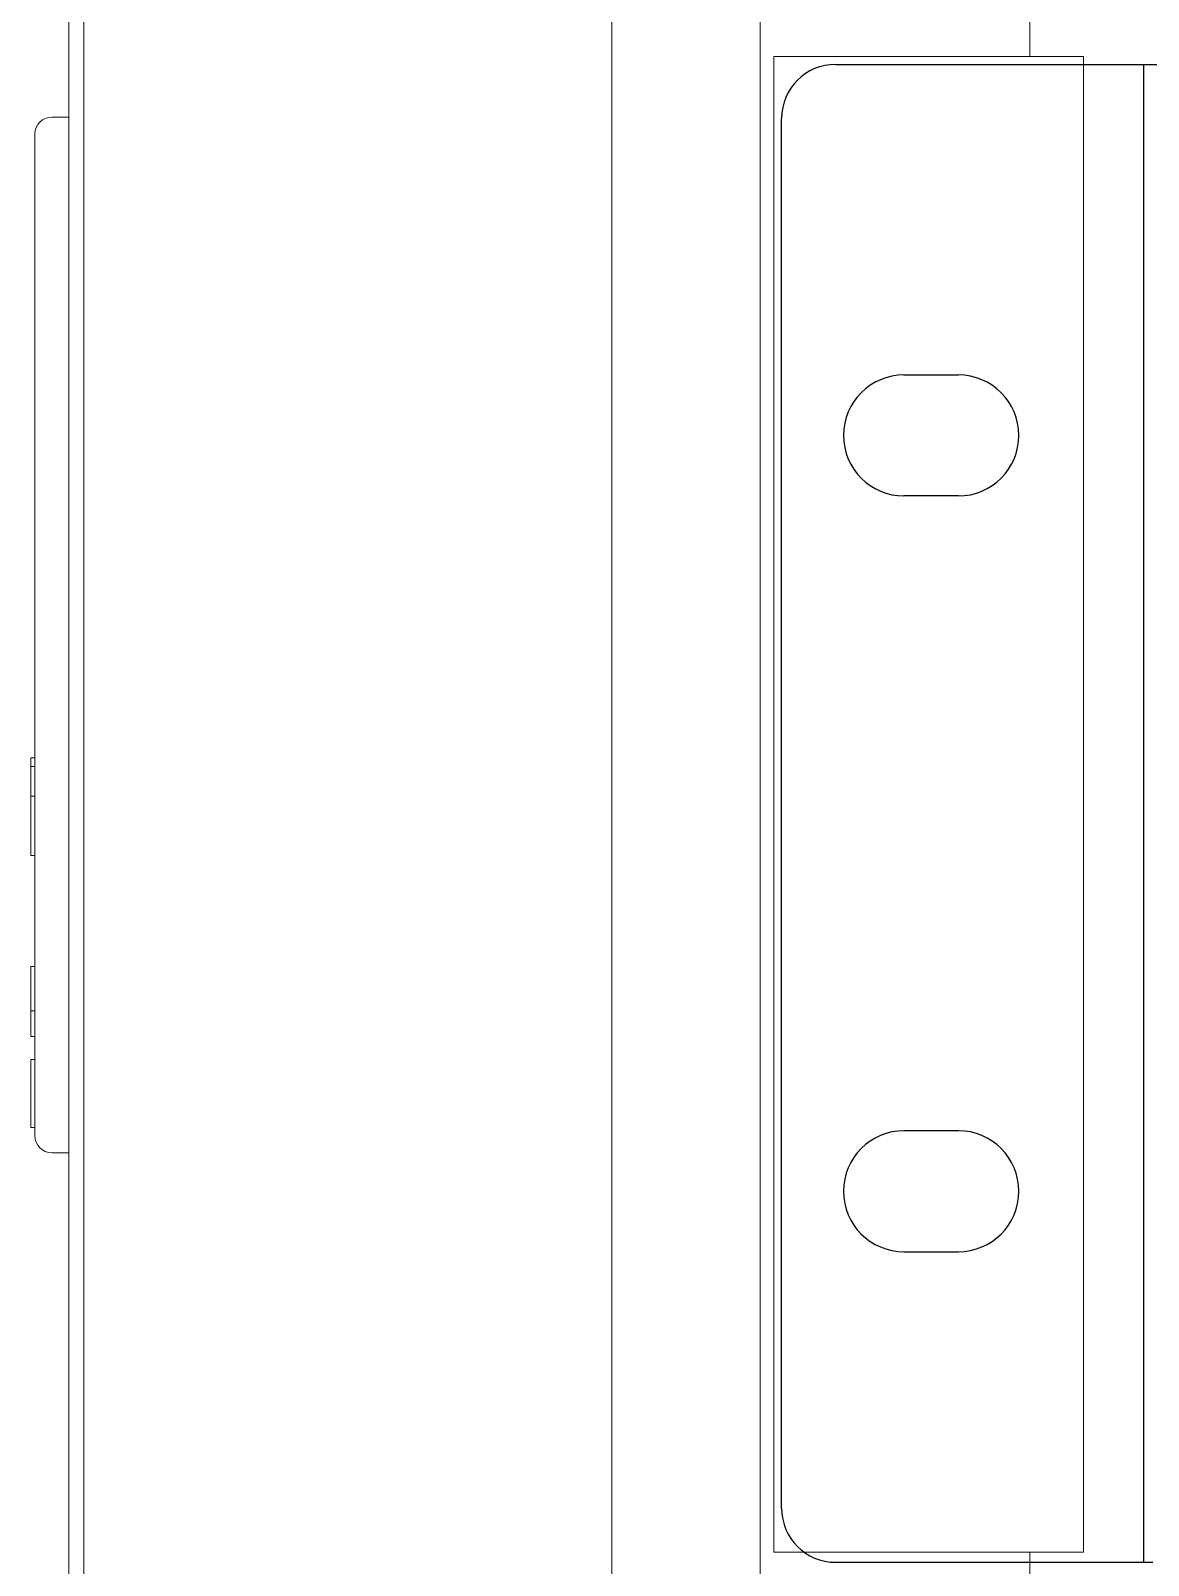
# Model space of a CAD drawing. Header units: inches. Extents: x 29 to 2254, y 8 to 2046.
# Drawn here: x 28.947 to 31.353, y 40.915 to 44.219 of the extents above; entities that cross this region are included whole.
import ezdxf

# ---------------------------------------------------------------- set-up
doc = ezdxf.new("R2010")
doc.units = ezdxf.units.IN
doc.header["$MEASUREMENT"] = 0
doc.layers.add('AV3', color=7, linetype='Continuous')

msp = doc.modelspace()

# ---------------------------------------------------------------- linework, layer by layer
at = {"color": 7, "linetype": 'Continuous', "lineweight": 18}
for p, q in [((29.0612, 47.6448), (29.0612, 14.712)), ((30.1984, 46.3235), (30.1984, 16.0334)), ((30.5178, 46.3235), (30.5178, 16.0334)), ((29.0291, 16.1076), (29.0291, 46.1493)), ((31.0981, 45.8008), (31.0981, 44.1638)), ((31.1206, 44.1638), (30.5466, 44.1638)), ((30.5466, 44.1638), (30.5466, 40.9434)), ((31.1206, 44.1638), (31.2134, 44.1638)), ((31.2134, 44.1638), (31.2134, 40.9434)), ((29.0291, 44.0335), (28.9926, 44.0335)), ((29.0291, 44.0335), (28.9926, 44.0335)), ((28.956, 43.9969), (28.956, 43.971)), ((28.956, 43.971), (28.956, 43.9368)), ((28.956, 42.0396), (28.956, 42.9753)), ((28.956, 42.6536), (28.9469, 42.6536)), ((28.9469, 42.6536), (28.9469, 42.6354)), ((28.956, 42.6354), (28.9469, 42.6354)), ((28.9469, 42.6354), (28.9469, 42.5714)), ((28.956, 42.5714), (28.9469, 42.5714)), ((28.9469, 42.4435), (28.9469, 42.5714)), ((28.9469, 42.4435), (28.956, 42.4435)), ((28.9469, 42.205), (28.9469, 42.109)), ((28.956, 42.205), (28.9469, 42.205)), ((28.956, 42.109), (28.9469, 42.109)), ((28.9469, 42.109), (28.9469, 42.0542)), ((28.9469, 42.0542), (28.956, 42.0542)), ((28.9469, 42.0542), (28.956, 42.0542)), ((28.9573, 42.0044), (28.9469, 42.0044)), ((28.9469, 42.0044), (28.9469, 41.8581)), ((28.956, 41.9013), (28.956, 41.8668)), ((28.956, 41.8668), (28.956, 41.8404)), ((28.9469, 41.8581), (28.956, 41.8581)), ((28.9926, 41.8038), (29.0291, 41.8038)), ((28.9926, 41.8038), (29.0291, 41.8038)), ((30.5466, 40.9434), (31.1206, 40.9434)), ((31.0981, 40.9434), (31.0981, 40.296)), ((31.2134, 40.9434), (31.1206, 40.9434))]:
    msp.add_line(p, q, dxfattribs=at)
for centre, start, end in [((28.9926, 43.9969), 90, 180), ((28.9926, 41.8404), 180, 270)]:
    msp.add_arc(centre, 0.0366, start, end, dxfattribs=at)
msp.add_open_spline([(28.956, 43.9368), (28.956, 43.7469), (28.956, 43.4735), (28.956, 43.1889), (28.956, 43.0834), (28.956, 43.0505), (28.956, 43.0177), (28.956, 42.9848), (28.956, 42.952), (28.956, 42.9299), (28.956, 42.917), (28.956, 42.8843), (28.956, 42.8244), (28.956, 42.7388), (28.956, 42.6566), (28.956, 42.5744), (28.956, 42.4922), (28.956, 42.2678), (28.956, 42.0709), (28.956, 41.9013)], degree=3, knots=[0, 0, 0, 0, 0.280008, 0.403205, 0.419337, 0.435469, 0.451602, 0.467734, 0.483866, 0.499998, 0.500315, 0.502785, 0.548165, 0.588534, 0.628903, 0.669272, 0.709639, 0.750007, 1, 1, 1, 1], dxfattribs=at)
msp.add_open_spline([(28.956, 43.9368), (28.956, 43.7469), (28.956, 43.4735), (28.956, 43.1889), (28.956, 43.0834), (28.956, 43.0505), (28.956, 43.0177), (28.956, 42.9848), (28.956, 42.952), (28.956, 42.9299), (28.956, 42.917), (28.956, 42.8843), (28.956, 42.8244), (28.956, 42.7388), (28.956, 42.6566), (28.956, 42.5744), (28.956, 42.4922), (28.956, 42.2678), (28.956, 42.0709), (28.956, 41.9013)], degree=3, knots=[0, 0, 0, 0, 0.280008, 0.403205, 0.419337, 0.435469, 0.451602, 0.467734, 0.483866, 0.499998, 0.500315, 0.502785, 0.548165, 0.588534, 0.628903, 0.669272, 0.709639, 0.750007, 1, 1, 1, 1], dxfattribs=at)
at = {"layer": 'AV3', "linetype": 'Continuous'}
for p, q in [((30.6798, 44.1469), (31.4176, 44.1469)), ((31.3432, 40.9219), (31.3432, 44.1469)), ((30.5635, 41.0381), (30.5635, 44.0307)), ((30.8271, 43.4782), (30.9443, 43.4782)), ((30.9443, 43.2178), (30.8271, 43.2178)), ((30.9443, 41.851), (30.8271, 41.851)), ((30.8271, 41.5907), (30.9443, 41.5907)), ((30.6798, 40.9219), (31.3632, 40.9219))]:
    msp.add_line(p, q, dxfattribs=at)
for centre, radius, start, end in [((30.6798, 44.0307), 0.1162, 90, 180), ((30.8271, 43.348), 0.1302, 90, 270), ((30.9443, 43.348), 0.1302, 270, 90), ((30.8271, 41.7208), 0.1302, 90, 270), ((30.9443, 41.7208), 0.1302, 270, 90), ((30.6798, 41.0381), 0.1162, 180, 270)]:
    msp.add_arc(centre, radius, start, end, dxfattribs=at)

doc.saveas('drawing.dxf')
